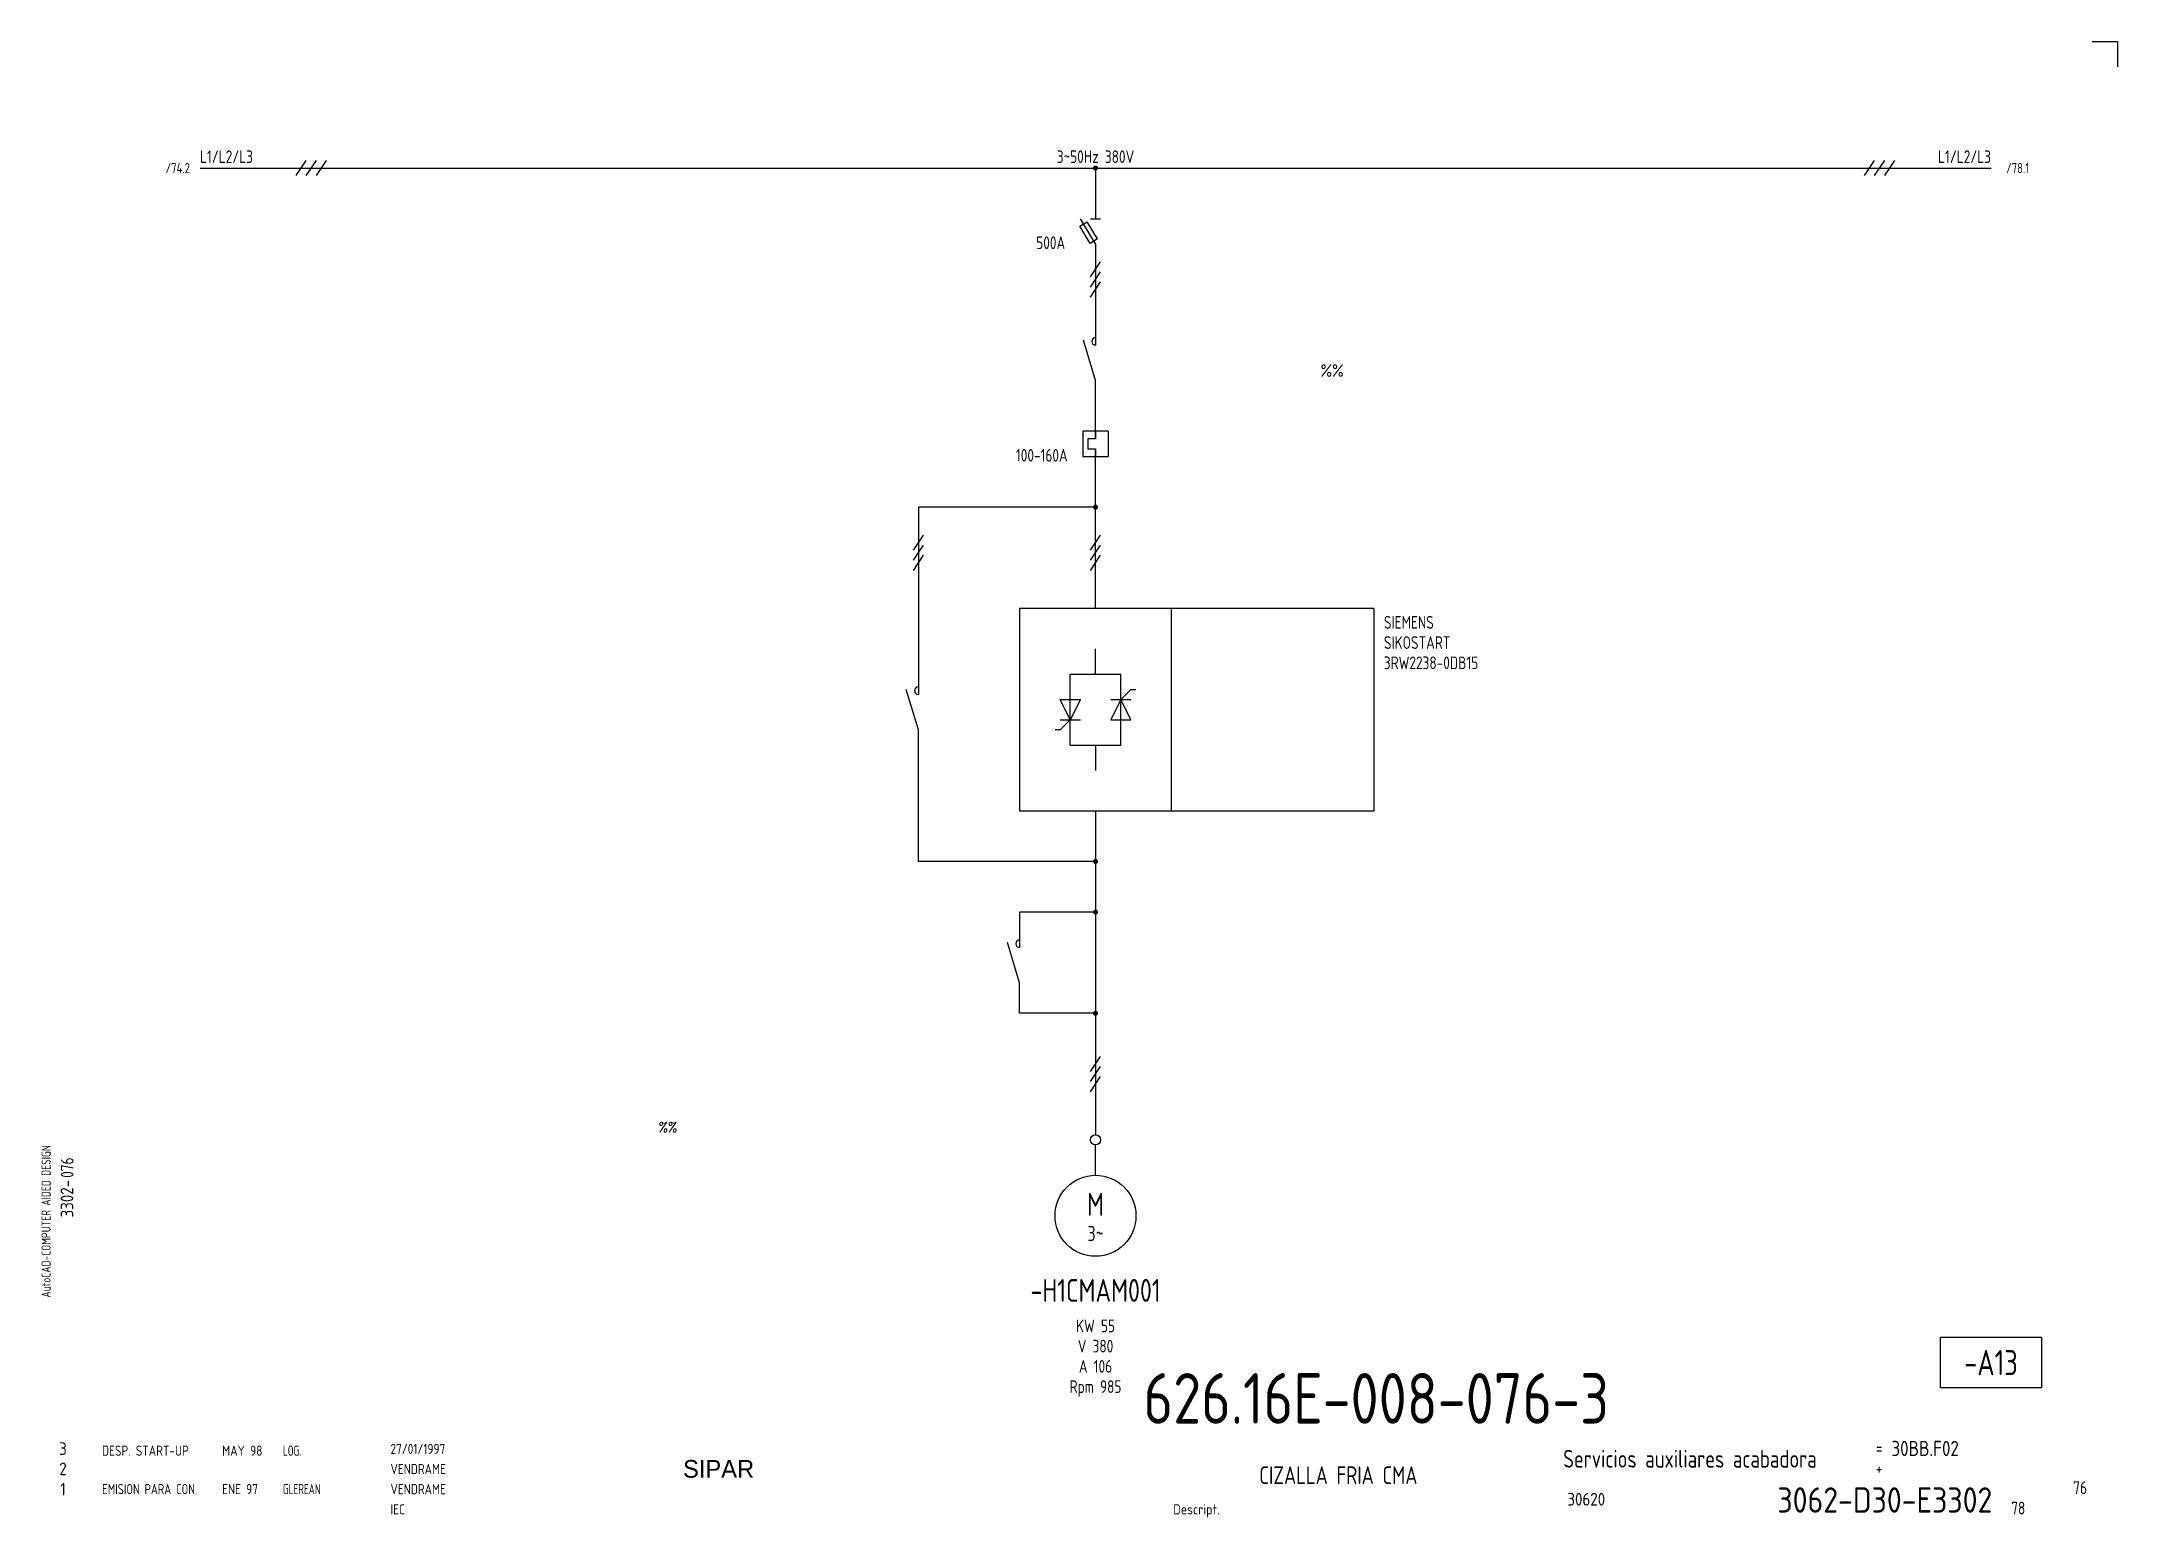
# Model space of a CAD drawing. Extents: x 10 to 420, y 5 to 297.
import ezdxf
from ezdxf.enums import TextEntityAlignment as Align

# ---------------------------------------------------------------- set-up
doc = ezdxf.new("R2010")
doc.units = 0
doc.header["$LTSCALE"] = 8
doc.header["$MEASUREMENT"] = 0
doc.layers.get('0').update_dxf_attribs({"linetype": 'CONTINUOUS'})
doc.layers.add('CART', color=7, linetype='CONTINUOUS')
doc.styles.add('DIN', font='DIN', dxfattribs={"width": 0.85})
doc.styles.add('SIMPLEX', font='SIMPLEX', dxfattribs={"width": 0.9})
doc.styles.add('UNIV', font='UNIV')

# ---------------------------------------------------------------- blocks, each defined once
blk = doc.blocks.new('WB-FG100')
at = {"layer": 'CART', "color": 1}
for p, q in [((415, 297), (420, 297)), ((420, 297), (420, 292))]:
    blk.add_line(p, q, dxfattribs=at)
at = {"layer": 'CART', "color": 1, "style": 'DIN', "width": 0.8}
blk.add_text('AutoCAD-COMPUTER AIDED DESIGN', height=1.8, rotation=90, dxfattribs=at).set_placement((11.47, 48.84))
at = {"layer": 'CART', "color": 3, "style": 'DIN', "width": 0.8}
for s, p in [('=', (372.24, 17.91)), ('+', (372.24, 13.87))]:
    blk.add_text(s, height=2.5, dxfattribs=at).set_placement(p)
at = {"layer": 'CART', "color": 7, "style": 'DIN', "width": 0.9}
blk.add_attdef('FILE', text='', height=2.5, rotation=90, dxfattribs=at).set_placement((15.95, 68.38), align=Align.CENTER)
for tag, p in [('MOD-3', (13.92, 19)), ('MOD-2', (13.92, 15)), ('MOD-1', (13.92, 11)), ('NR.COMMESSA', (315, 9))]:
    blk.add_attdef(tag, text='', height=2.5, dxfattribs=at).set_placement(p, align=Align.MIDDLE)
at = {"layer": 'CART', "color": 7, "style": 'DIN'}
for tag, width, p in [('REV-3', 0.9, (21.66, 19)), ('DATA-3', 0.9, (45.37, 19)), ('NOME-3', 0.9, (57.37, 19)), ('REV-2', 0.9, (21.66, 15)), ('DATA-2', 0.9, (45.37, 15)), ('NOME-2', 0.9, (57.37, 15)), ('REV-1', 0.9, (21.66, 11)), ('DATA-1', 0.9, (45.37, 11)), ('NOME-1', 0.7, (57.37, 11))]:
    blk.add_attdef(tag, text='', height=2, dxfattribs=dict(at, width=width)).set_placement(p, align=Align.MIDDLE_LEFT)
at = {"layer": 'CART', "color": 7, "style": 'DIN', "width": 0.9}
for tag, p, height in [('DATA', (78.64, 17.94), 2), ('ESECUTORE', (78.64, 13.97), 2), ('CONTROLLORE', (78.64, 9.99), 2), ('SEGUE', (398.93, 5.65), 2.8), ('NORMA', (78.64, 6.01), 2)]:
    blk.add_attdef(tag, p, '', height=height, dxfattribs=at)
at = {"layer": 'CART', "color": 2, "style": 'DIN', "width": 0.9}
for tag, p in [('TITOLO-1/3', (266.5, 18.23)), ('TITOLO-1/2', (266.5, 15.73)), ('TITOLO-2/3', (266.5, 13.18)), ('TITOLO-2/2', (266.5, 10.68)), ('TITOLO-3/3', (266.5, 8.13))]:
    blk.add_attdef(tag, text='', height=3.5, dxfattribs=at).set_placement(p, align=Align.MIDDLE)
at = {"layer": 'CART', "color": 3, "style": 'DIN', "width": 0.9}
blk.add_attdef('ASSIEME', text='', height=3.5, dxfattribs=at).set_placement((334, 17), align=Align.MIDDLE)
at = {"layer": 'CART', "color": 3, "style": 'DIN', "width": 0.85}
for tag, p in [('=', (375.33, 16.63)), ('+', (375.33, 12.76))]:
    blk.add_attdef(tag, text='', height=3, dxfattribs=at).set_placement(p, align=Align.BOTTOM_LEFT)
at = {"layer": 'CART', "color": 3, "style": 'DIN', "width": 0.9}
blk.add_attdef('FOGLIO', text='', height=2.8, dxfattribs=at).set_placement((414.2, 9.56), align=Align.RIGHT)
at = {"layer": 'CART', "color": 2, "style": 'DIN', "width": 0.9}
blk.add_attdef('DISEGNO', text='', height=5, dxfattribs=at).set_placement((395.27, 6.35), align=Align.RIGHT)
at = {"layer": 'CART', "color": 1, "style": 'DIN', "width": 0.9}
blk.add_attdef('TIPOLOGIA', (233.37, 6), '', height=2, dxfattribs=at)
blk = doc.blocks.new('DESP')
at = {"linetype": 'Continuous', "style": 'DIN'}
for s, width, p in [('DESP. START-UP', 0.85, (21.62, 17.59)), ('MAY 98', 0.85, (45.38, 17.59)), ('LOG.', 0.7, (57.38, 17.59))]:
    blk.add_text(s, height=2, dxfattribs=dict(at, width=width)).set_placement(p)

msp = doc.modelspace()

# ---------------------------------------------------------------- linework, layer by layer
at = {"linetype": 'Continuous'}
msp.add_line((41, 272), (395, 272), dxfattribs=at)
for p, q in [((60, 270.5), (62, 273.5)), ((62, 270.5), (64, 273.5)), ((64, 270.5), (66, 273.5)), ((218, 272), (218, 262)), ((370, 270.5), (372, 273.5)), ((372, 270.5), (374, 273.5)), ((374, 270.5), (376, 273.5)), ((214.9, 260.5), (216.37, 261.38)), ((216.93, 257.12), (214.9, 260.5)), ((218, 257), (215, 262)), ((218.4, 258), (216.37, 261.38)), ((217, 262), (219, 262)), ((218.4, 258), (216.93, 257.12)), ((218, 257), (218, 237)), ((218, 218.5), (218, 230)), ((220.5, 220), (215.5, 220)), ((215.5, 220), (215.5, 215)), ((216.5, 218.5), (216.5, 216.5)), ((218, 218.5), (216.5, 218.5)), ((218, 220), (218, 218.5)), ((220.5, 220), (220.5, 215)), ((215.5, 215), (220.5, 215)), ((216.5, 216.5), (218, 216.5)), ((218, 185), (218, 216.5)), ((218, 216.5), (218, 215)), ((218, 205), (183, 205)), ((183, 205), (183, 168)), ((218, 172), (218, 177)), ((213, 158), (213, 172)), ((213, 172), (223, 172)), ((223, 158), (223, 172)), ((223, 167), (225, 169)), ((225, 169), (226, 169)), ((213, 163), (211, 167)), ((211, 167), (215, 167)), ((215, 167), (213, 163)), ((223, 167), (221, 163)), ((221, 167), (225, 167)), ((225, 163), (223, 167)), ((183, 135), (183, 161)), ((211, 161), (210, 161)), ((211, 163), (215, 163)), ((213, 163), (211, 161)), ((221, 163), (225, 163)), ((213, 158), (223, 158)), ((218, 158), (218, 153)), ((218, 145), (218, 81)), ((218, 135), (183, 135)), ((218, 125), (203, 125)), ((203, 125), (203, 118)), ((203, 105), (203, 111)), ((218, 105), (203, 105))]:
    msp.add_line(p, q)
at = {"color": 7}
for p, q in [((217, 250.5), (219, 253.5)), ((217, 248.5), (219, 251.5)), ((217, 246.5), (219, 249.5)), ((218, 230), (215.6, 238)), ((182, 196.5), (184, 199.5)), ((182, 194.5), (184, 197.5)), ((217, 196.5), (219, 199.5)), ((217, 194.5), (219, 197.5)), ((182, 192.5), (184, 195.5)), ((217, 192.5), (219, 195.5)), ((183, 161), (180.6, 169)), ((203, 111), (200.6, 119)), ((217, 93.5), (219, 96.5)), ((217, 91.5), (219, 94.5)), ((217, 89.5), (219, 92.5)), ((218, 73), (218, 79))]:
    msp.add_line(p, q, dxfattribs=at)
at = {"color": 3}
for p, q in [((273, 185), (203, 185)), ((203, 185), (203, 145)), ((233, 145), (233, 185)), ((273, 185), (273, 145)), ((203, 145), (273, 145))]:
    msp.add_line(p, q, dxfattribs=at)
at = {"color": 2}
for p, q in [((385, 31), (385, 41)), ((385, 41), (405, 41)), ((405, 41), (405, 31)), ((405, 31), (385, 31))]:
    msp.add_line(p, q, dxfattribs=at)
at = {"const_width": 0.5}
for points in [[(217.75, 272, 1), (218.25, 272, 1)], [(217.75, 205, 1), (218.25, 205, 1)], [(217.75, 135, 1), (218.25, 135, 1)], [(217.75, 125, 1), (218.25, 125, 1)], [(217.75, 105, 1), (218.25, 105, 1)]]:
    msp.add_lwpolyline(points, format="xyb", close=True, dxfattribs=at)
msp.add_circle((218, 80), 1)
at = {"color": 3}
msp.add_circle((218, 65), 8, dxfattribs=at)
at = {"color": 7}
for centre in [(218, 237.75), (183, 168.75), (203, 118.75)]:
    msp.add_arc(centre, 0.75, 90, 270, dxfattribs=at)

# ---------------------------------------------------------------- block references
at = {"linetype": 'Continuous'}
msp.add_blockref('DESP', (0, 0), dxfattribs=at)
at = {"layer": 'CART'}
ref = msp.add_blockref('WB-FG100', (0, 0), dxfattribs=at)
ref.add_attrib('TIPOLOGIA', 'Descript.', (233.37, 6), dxfattribs={"color": 1, "height": 2, "style": 'DIN', "width": 0.9})
ref.add_attrib('ASSIEME', 'Servicios auxiliares acabadora', dxfattribs={"color": 3, "height": 3.5, "style": 'DIN', "width": 0.8}).set_placement((335.5, 17), align=Align.MIDDLE)
ref.add_attrib('=', '30BB.F02', dxfattribs={"color": 3, "height": 3, "style": 'DIN', "width": 0.85}).set_placement((375.33, 16.63), align=Align.BOTTOM_LEFT)
ref.add_attrib('NR.COMMESSA', '30620', dxfattribs={"color": 7, "height": 2.5, "style": 'DIN', "width": 0.9}).set_placement((315, 9), align=Align.MIDDLE)
ref.add_attrib('DISEGNO', '3062-D30-E3302', dxfattribs={"color": 2, "height": 5, "style": 'DIN', "width": 0.9}).set_placement((395.27, 6.35), align=Align.RIGHT)
ref.add_attrib('DATA', '27/01/1997', (78.64, 17.94), dxfattribs={"color": 7, "height": 2, "style": 'DIN', "width": 0.85})
ref.add_attrib('ESECUTORE', 'VENDRAME', (78.64, 13.97), dxfattribs={"color": 7, "height": 2, "style": 'DIN', "width": 0.85})
ref.add_attrib('CONTROLLORE', 'VENDRAME', (78.64, 9.99), dxfattribs={"color": 7, "height": 2, "style": 'DIN', "width": 0.85})
ref.add_attrib('NORMA', 'IEC', (78.64, 6.01), dxfattribs={"color": 7, "height": 2, "style": 'DIN', "width": 0.85})
ref.add_attrib('MOD-1', '1', dxfattribs={"color": 7, "height": 2.5, "style": 'DIN', "width": 0.9}).set_placement((13.92, 11), align=Align.MIDDLE)
ref.add_attrib('REV-1', 'EMISION PARA CON.', dxfattribs={"color": 7, "height": 2, "style": 'DIN', "width": 0.8}).set_placement((21.66, 11), align=Align.MIDDLE_LEFT)
ref.add_attrib('DATA-1', 'ENE 97', dxfattribs={"color": 7, "height": 2, "style": 'DIN', "width": 0.85}).set_placement((45.37, 11), align=Align.MIDDLE_LEFT)
ref.add_attrib('NOME-1', 'GLEREAN', dxfattribs={"color": 7, "height": 2, "style": 'DIN', "width": 0.7}).set_placement((57.37, 11), align=Align.MIDDLE_LEFT)
ref.add_attrib('MOD-2', '2', dxfattribs={"color": 7, "height": 2.5, "style": 'DIN', "width": 0.9}).set_placement((13.92, 15), align=Align.MIDDLE)
ref.add_attrib('MOD-3', '3', dxfattribs={"color": 7, "height": 2.5, "style": 'DIN', "width": 0.9}).set_placement((13.92, 19), align=Align.MIDDLE)
ref.add_attrib('FILE', '3302-', dxfattribs={"color": 7, "height": 2.5, "rotation": 90, "style": 'DIN', "width": 0.9}).set_placement((15.95, 68.38), align=Align.CENTER)

# ---------------------------------------------------------------- texts
at = {"style": 'DIN'}
for s, height, width, p in [('L1/L2/L3', 2.5, 0.8, (41, 273)), ('/78.1', 2, 0.8, (398, 271)), ('%%', 2.5, 0.85, (262.5, 230.75)), ('SIEMENS', 2.5, 0.8, (275, 181)), ('SIKOSTART', 2.5, 0.8, (275, 177)), ('3RW2238-0DB15', 2.5, 0.8, (275, 173)), ('78', 2.5, 0.8, (399, 6))]:
    msp.add_text(s, height=height, dxfattribs=dict(at, width=width)).set_placement(p)
at = {"style": 'DIN', "width": 0.8}
for s, height, p in [('3~50Hz 380V', 2.5, (218, 273)), ('3~', 3, (218, 60)), ('KW 55', 2.5, (218, 42)), ('V 380', 2.5, (218, 38)), ('A 106', 2.5, (218, 34)), ('Rpm 985', 2.5, (218, 30))]:
    msp.add_text(s, height=height, dxfattribs=at).set_placement(p, align=Align.CENTER)
for s, height, p in [('L1/L2/L3', 2.5, (395, 273)), ('/74.2', 2, (39, 271)), ('500A', 2.5, (212, 256)), ('100-160A', 2.5, (212.5, 214))]:
    msp.add_text(s, height=height, dxfattribs=at).set_placement(p, align=Align.RIGHT)
at = {"color": 7, "linetype": 'Continuous', "style": 'SIMPLEX', "width": 0.9}
msp.add_text('%%', height=2, dxfattribs=at).set_placement((133.5, 82.5), align=Align.MIDDLE)
at = {"style": 'DIN', "width": 0.8}
msp.add_text('076', height=2.5, rotation=90, dxfattribs=at).set_placement((16, 72.5))
at = {"color": 3, "style": 'DIN', "width": 0.8}
for s, height, p in [('M', 4.5, (218, 65)), ('CIZALLA FRIA CMA', 3.5, (266, 12))]:
    msp.add_text(s, height=height, dxfattribs=at).set_placement(p, align=Align.CENTER)
at = {"color": 2, "style": 'DIN', "width": 0.8}
msp.add_text('-H1CMAM001', height=4.5, dxfattribs=at).set_placement((218, 48), align=Align.CENTER)
at = {"color": 6, "style": 'DIN', "width": 0.8}
msp.add_text('-A13', height=5, dxfattribs=at).set_placement((395, 36), align=Align.MIDDLE)
at = {"color": 3, "style": 'DIN', "width": 0.8}
msp.add_text('76', height=2.56, dxfattribs=at).set_placement((414, 10), align=Align.RIGHT)
at = {"color": 2, "insert": (227.47, 33.92), "char_height": 10, "width": 111.0411, "attachment_point": 1, "style": 'DIN'}
msp.add_mtext('626.16E-008-076-3', dxfattribs=at)
at = {"layer": 'CART', "color": 2, "linetype": 'Continuous', "style": 'UNIV'}
msp.add_text('SIPAR', height=3.5, dxfattribs=at).set_placement((143.5, 13.25), align=Align.CENTER)

doc.saveas('drawing.dxf')
